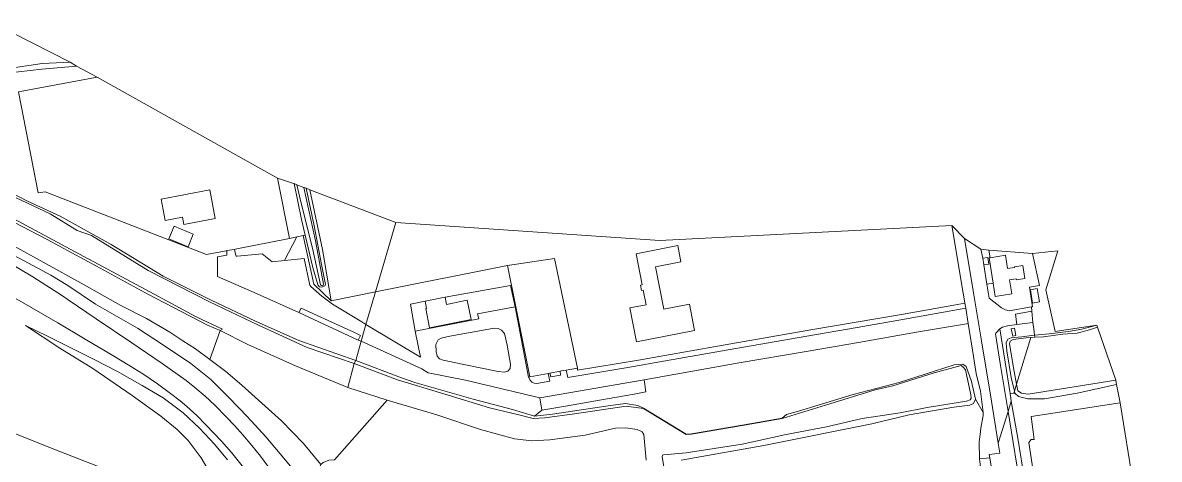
# Model space of a CAD drawing. Header units: metres. Extents: x 112942 to 118371, y 496117 to 499046.
# Drawn here: x 114960.1 to 115401.4, y 497808.5 to 497978 of the extents above; entities that cross this region are included whole.
import ezdxf

# ---------------------------------------------------------------- set-up
doc = ezdxf.new("R2010")
doc.units = ezdxf.units.M
doc.layers.add('B-WE-OG-TOPOKAART-G', color=253, linetype='Continuous', lineweight=18)

msp = doc.modelspace()

# ---------------------------------------------------------------- linework, layer by layer
at = {"layer": 'B-WE-OG-TOPOKAART-G'}
for points, elevation in [([(115069.285, 497914.057), (115073.758, 497893.255), (115076.938, 497876.45), (115076.722, 497875.922), (115076.324, 497875.852), (115076.075, 497875.962), (115075.778, 497876.218), (115072.571, 497890.425), (115068.118, 497908.439), (115066.581, 497915.095), (115069.285, 497914.057)], -1.567), ([(115013.892, 497909.506), (115032.699, 497913.064), (115034.801, 497901.958), (115022.721, 497899.672), (115022.188, 497902.491), (115015.461, 497901.218), (115013.892, 497909.506)], -0.793), ([(115032.699, 497913.064), (115013.892, 497909.506), (115015.461, 497901.218), (115022.188, 497902.491), (115022.721, 497899.672), (115034.801, 497901.958), (115032.699, 497913.064)], -0.793), ([(115024.358, 497890.995), (115016.888, 497894.028), (115018.887, 497898.949), (115026.356, 497895.915), (115024.358, 497890.995)], -0.793), ([(115016.888, 497894.028), (115024.358, 497890.995), (115026.356, 497895.915), (115018.887, 497898.949), (115016.888, 497894.028)], -0.793), ([(115218.965, 497868.673), (115220.964, 497858.547), (115198.457, 497854.105), (115195.86, 497867.264), (115202.205, 497868.516), (115201.087, 497874.18), (115200.402, 497874.045), (115200.011, 497876.03), (115200.646, 497876.156), (115198.261, 497888.24), (115214.474, 497891.44), (115215.712, 497885.169), (115205.805, 497883.214), (115209.062, 497866.718), (115218.965, 497868.673)], -0.699), ([(115198.261, 497888.24), (115200.646, 497876.156), (115200.011, 497876.03), (115200.402, 497874.045), (115201.087, 497874.18), (115202.205, 497868.516), (115195.86, 497867.264), (115198.457, 497854.105), (115220.964, 497858.547), (115218.965, 497868.673), (115209.062, 497866.718), (115205.805, 497883.214), (115215.712, 497885.169), (115214.474, 497891.44), (115198.261, 497888.24)], -0.699), ([(115336.941, 497876.818), (115335.362, 497886.649), (115335.83, 497886.724), (115341.733, 497887.673), (115342.556, 497882.549), (115345.311, 497882.992), (115345.279, 497883.192), (115348.475, 497883.706), (115349.291, 497878.626), (115345.996, 497878.096), (115345.923, 497878.55), (115343.277, 497878.125), (115344.14, 497872.747), (115337.76, 497871.722), (115336.941, 497876.818)], -0.361), ([(115351.383, 497874.332), (115354.097, 497874.746), (115354.887, 497869.559), (115352.174, 497869.146), (115351.383, 497874.332)], -0.564), ([(115351.383, 497874.332), (115352.174, 497869.146), (115354.887, 497869.559), (115354.097, 497874.746), (115351.383, 497874.332)], -0.564), ([(115116.319, 497869.843), (115124.146, 497871.375), (115124.682, 497868.636), (115132.727, 497870.21), (115134.196, 497862.703), (115118.051, 497859.543), (115116.587, 497867.024), (115116.86, 497867.078), (115116.319, 497869.843)], -0.458), ([(115343.969, 497859.114), (115344.584, 497856.232), (115345.785, 497856.489), (115345.169, 497859.37), (115343.969, 497859.114)], -0.361), ([(115344.584, 497856.232), (115343.969, 497859.114), (115345.169, 497859.37), (115345.785, 497856.489), (115344.584, 497856.232)], -0.361)]:
    msp.add_lwpolyline(points, close=True, dxfattribs=dict(at, elevation=elevation))
for points in [[(114948.351, 497977.965, -1.07), (114978.551, 497962.627, -1.07), (114967.624, 497962.088, -1.07), (114953.84, 497960.109, -1.07)], [(114953.84, 497960.109, -1.07), (114967.624, 497962.088, -1.07), (114978.551, 497962.627, -1.07), (114981.027, 497961.123, -0.71), (114967.541, 497959.949, -0.747), (114953.873, 497958.349, -0.721)], [(114953.873, 497958.349, -0.721), (114967.541, 497959.949, -0.747), (114981.027, 497961.123, -0.71), (114989.077, 497956.805, -1.037), (114958.497, 497951.13, -1.098), (114966.056, 497911.916, -0.92), (114968.807, 497912.301, -1.058), (115031.429, 497887.983, -0.94), (115039.048, 497889.468, -0.96), (115039.31, 497889.506, -0.964), (115039.341, 497887.728, -1.081), (115035.68, 497887.058, -1.081), (115035.738, 497879.437, -0.859), (115051.091, 497872.727, -0.61), (115067.336, 497865.525, -0.601), (115090.426, 497854.738, -0.614), (115091.496, 497854.3, -0.617)], [(115059.089, 497917.64, -1.018), (115063.75, 497894.161, -0.88), (115043.229, 497890.135, -0.943), (115042.703, 497890.02, -0.982), (115042.355, 497889.944, -1.007), (115039.31, 497889.506, -0.964), (115039.048, 497889.468, -0.96), (115031.429, 497887.983, -0.94), (114968.807, 497912.301, -1.058), (114966.056, 497911.916, -0.92), (114958.497, 497951.13, -1.098), (114989.077, 497956.805, -1.037), (115059.089, 497917.64, -1.018)], [(114943.706, 497918.159, -0.718), (114961.963, 497908.692, -0.765), (114974.628, 497902.915, -0.799), (114994.483, 497891.819, -0.845), (115014.696, 497879.567, -0.828), (115033.246, 497870.25, -0.808), (115050.478, 497862.081, -0.788), (115067.282, 497854.584, -0.742), (115089.421, 497846.841, -0.834)], [(115091.496, 497854.3, -0.617), (115089.421, 497846.841, -0.834), (115067.282, 497854.584, -0.742), (115050.478, 497862.081, -0.788), (115033.246, 497870.25, -0.808), (115014.696, 497879.567, -0.828), (114994.483, 497891.819, -0.845), (114974.628, 497902.915, -0.799), (114961.963, 497908.692, -0.765), (114943.706, 497918.159, -0.718)], [(115059.089, 497917.64, -1.018), (115064.927, 497915.73, -1.27), (115065.451, 497915.529, -1.063), (115068.322, 497901.629, -1.063), (115069.79, 497895.471, -0.91), (115068.98, 497895.311, -0.835), (115066.546, 497894.829, -0.838), (115063.75, 497894.161, -0.88), (115059.089, 497917.64, -1.018)], [(115065.451, 497915.529, -1.063), (115066.581, 497915.095, -1.567), (115068.118, 497908.439, -1.567), (115072.571, 497890.425, -1.567), (115075.778, 497876.218, -1.567), (115076.075, 497875.962, -1.567), (115076.324, 497875.852, -1.567), (115076.722, 497875.922, -1.567), (115076.938, 497876.45, -1.567), (115073.758, 497893.255, -1.567), (115069.285, 497914.057, -1.567), (115069.401, 497914.013, -1.564), (115070.135, 497913.731, -0.997), (115073.316, 497899.099, -0.997), (115076.164, 497884.154, -1.027), (115077.682, 497876.386, -1.057), (115077.449, 497875.834, -1.054), (115076.24, 497875.304, -0.94), (115075.343, 497875.474, -0.952), (115074.639, 497876.186, -0.913), (115072.771, 497882.97, -0.871), (115069.79, 497895.471, -0.91), (115068.322, 497901.629, -1.063), (115065.451, 497915.529, -1.063)], [(115089.421, 497846.841, -0.834), (115088.868, 497845.692, -1.008), (115070.532, 497851.931, -1.07), (115051.641, 497860.54, -1.07), (115032.608, 497869.598, -1.07), (115008.845, 497881.818, -1.07), (114986.865, 497895.407, -1.07), (114981.189, 497897.335, -1.07), (114970.765, 497903.726, -1.07), (114955.049, 497911.136, -1.07)], [(114955.049, 497911.136, -1.07), (114970.765, 497903.726, -1.07), (114981.189, 497897.335, -1.07), (114986.865, 497895.407, -1.07), (115008.845, 497881.818, -1.07), (115032.608, 497869.598, -1.07), (115051.641, 497860.54, -1.07), (115070.532, 497851.931, -1.07), (115088.868, 497845.692, -1.008)], [(115070.135, 497913.731, -0.997), (115071.647, 497913.151, -1.012), (115076.547, 497889.879, -0.898), (115079.826, 497870.031, -0.71), (115073.196, 497876.513, -0.721), (115068.98, 497895.311, -0.835), (115069.79, 497895.471, -0.91), (115072.771, 497882.97, -0.871), (115074.639, 497876.186, -0.913), (115075.343, 497875.474, -0.952), (115076.24, 497875.304, -0.94), (115077.449, 497875.834, -1.054), (115077.682, 497876.386, -1.057), (115076.164, 497884.154, -1.027), (115073.316, 497899.099, -0.997), (115070.135, 497913.731, -0.997)], [(115097.088, 497873.469, -0.673), (115079.826, 497870.031, -0.71), (115076.547, 497889.879, -0.898), (115071.647, 497913.151, -1.012), (115104.936, 497900.376, -0.817), (115097.088, 497873.469, -0.673)], [(114945.487, 497907.837, -1.07), (114963.174, 497898.358, -1.07), (114983.871, 497887.22, -1.07), (115007.725, 497874.37, -1.07), (115027.489, 497863.768, -1.07), (115037.731, 497858.942, -1.07), (115036.838, 497858.475, -0.733), (115031.83, 497860.566, -0.687), (115008.696, 497872.578, -0.612), (114988.728, 497883.483, -0.664), (114969.596, 497893.756, -0.718), (114950.033, 497903.945, -0.739)], [(115088.868, 497845.692, -1.008), (115086.3, 497836.326, -0.742), (115066.05, 497844.736, -0.813), (115047.573, 497853.091, -0.647), (115036.838, 497858.475, -0.733), (115037.731, 497858.942, -1.07), (115027.489, 497863.768, -1.07), (115007.725, 497874.37, -1.07), (114983.871, 497887.22, -1.07), (114963.174, 497898.358, -1.07), (114945.487, 497907.837, -1.07)], [(114950.033, 497903.945, -0.739), (114969.596, 497893.756, -0.718), (114988.728, 497883.483, -0.664), (115008.696, 497872.578, -0.612), (115031.83, 497860.566, -0.687), (115036.838, 497858.475, -0.733), (115032.724, 497847.278, -0.505), (115027.149, 497851.351, -0.541), (115022.326, 497854.476, -0.559), (115017.249, 497857.783, -0.547), (115008.208, 497863.096, -0.409), (114998.246, 497868.15, -0.253), (114982.827, 497876.866, -0.145), (114955.659, 497891.83, -0.247)], [(114938.374, 497897.221, 0.41), (114960.682, 497885.522, 0.542), (114970.964, 497880, 0.632), (114977.585, 497875.915, 0.806), (114988.368, 497868.674, 1.328), (115004.616, 497859.417, 1.718), (115014.387, 497853.045, 1.988), (115025.443, 497845.651, 2.243), (115033.191, 497839.497, 2.558), (115038.987, 497833.688, 3.008), (115044.61, 497827.858, 3.239), (115048.989, 497823.235, 3.458), (115054.485, 497817.226, 3.647), (115060.136, 497810.638, 3.839), (115071.507, 497797.028, 4.109), (115073.431, 497795.104, 4.081), (115074.017, 497794.377, 4.103)], [(115060.136, 497810.638, 3.839), (115054.485, 497817.226, 3.647), (115048.989, 497823.235, 3.458), (115044.61, 497827.858, 3.239), (115038.987, 497833.688, 3.008), (115033.191, 497839.497, 2.558), (115025.443, 497845.651, 2.243), (115014.387, 497853.045, 1.988), (115004.616, 497859.417, 1.718), (114988.368, 497868.674, 1.328), (114977.585, 497875.915, 0.806), (114970.964, 497880, 0.632), (114960.682, 497885.522, 0.542), (114938.374, 497897.221, 0.41)], [(115104.936, 497900.376, -0.817), (115207.557, 497893.464, -0.94), (115320.96, 497899.221, -0.312), (115325.285, 497873.036, -0.353), (115325.953, 497869.225, -0.332), (115325.966, 497869.149, -0.332), (115321.726, 497868.337, -0.361), (115301.327, 497864.716, -0.341), (115266.186, 497858.696, -0.355), (115229.957, 497852.39, -0.33), (115199.239, 497846.966, -0.381), (115175.584, 497843.098, -0.51), (115175.503, 497843.814, -0.499), (115166.666, 497886.489, -0.63), (115148.411, 497883.693, -0.563), (115097.088, 497873.469, -0.673), (115104.936, 497900.376, -0.817)], [(115320.96, 497899.221, -0.312), (115325.869, 497894.212, -0.278), (115329.214, 497873.895, -0.365), (115332.46, 497854.469, -0.367), (115336.263, 497831.115, -0.37), (115338.944, 497814.781, -0.351), (115339.579, 497810.913, -0.346), (115337.659, 497810.633, -0.335), (115335.452, 497810.311, -0.322), (115335.652, 497809.025, -0.298), (115331.614, 497808.645, -0.319), (115331.524, 497815.219, -0.31), (115331.855, 497818.179, -0.298), (115332.185, 497820.509, -0.307), (115333.021, 497825.493, -0.316), (115333.11, 497826.651, -0.322), (115331.987, 497834.964, -0.307), (115330.331, 497841.836, -0.307), (115328.525, 497853.346, -0.337), (115327.296, 497861.244, -0.413), (115326.304, 497867.167, -0.332), (115325.966, 497869.149, -0.332), (115325.953, 497869.225, -0.332), (115325.285, 497873.036, -0.353), (115320.96, 497899.221, -0.312)], [(114955.659, 497891.83, -0.247), (114982.827, 497876.866, -0.145), (114998.246, 497868.15, -0.253), (115008.208, 497863.096, -0.409), (115017.249, 497857.783, -0.547), (115022.326, 497854.476, -0.559), (115027.149, 497851.351, -0.541), (115032.724, 497847.278, -0.505), (115038.977, 497842.62, -0.598), (115045.206, 497837.245, -0.64), (115052.945, 497830.286, -0.742), (115060.613, 497823.458, -0.742), (115069.195, 497814.622, -0.673), (115075.853, 497806.443, -0.478), (115071.507, 497797.028, 4.109), (115060.136, 497810.638, 3.839)], [(115042.355, 497889.944, -1.007), (115042.703, 497890.02, -0.982), (115043.229, 497890.135, -0.943), (115063.75, 497894.161, -0.88), (115066.546, 497894.829, -0.838), (115061.727, 497885.703, -0.721), (115056.919, 497885.203, -0.865), (115053.097, 497888.241, -0.901), (115043.412, 497887.312, -0.904), (115043.009, 497887.382, -0.904), (115042.806, 497887.568, -0.907), (115042.355, 497889.944, -1.007)], [(115093.402, 497860.836, -0.653), (115091.77, 497861.827, -0.659), (115080.46, 497868.717, -0.589), (115076.312, 497871.81, -0.631), (115071.938, 497875.563, -0.775), (115071.582, 497876.082, -0.805), (115069.341, 497886.494, -0.877), (115061.727, 497885.703, -0.721), (115066.546, 497894.829, -0.838), (115068.98, 497895.311, -0.835), (115073.196, 497876.513, -0.721), (115079.826, 497870.031, -0.71), (115097.088, 497873.469, -0.673), (115093.402, 497860.836, -0.653)], [(115342.746, 497827.058, -0.391), (115338.944, 497814.781, -0.351), (115336.263, 497831.115, -0.37), (115332.46, 497854.469, -0.367), (115329.214, 497873.895, -0.365), (115325.869, 497894.212, -0.278), (115332.205, 497890.075, -0.344), (115332.937, 497886.529, -0.352), (115333.34, 497883.98, -0.315), (115334.532, 497876.53, -0.332), (115335.333, 497871.061, -0.315), (115340.236, 497867.335, -0.453), (115341.796, 497866.512, -0.503), (115343.175, 497866.154, -0.513), (115351.773, 497867.621, -0.533), (115351.926, 497866.013, -0.57), (115345.618, 497864.862, -0.653), (115346.2, 497860.826, -0.582), (115342.526, 497860.329, -0.529), (115340.593, 497859.794, -0.541), (115339.53, 497859.159, -0.314), (115338.219, 497857.671, -0.463), (115338.015, 497857.454, -0.469), (115337.888, 497857.145, -0.469), (115339.74, 497844.848, -0.376), (115342.746, 497827.058, -0.391)], [(115074.017, 497794.377, 4.103), (115071.177, 497784.641, 4.989), (115065.675, 497791.587, 4.808), (115058.188, 497801.885, 4.385), (115052.441, 497809.767, 4.136), (115049.131, 497813.87, 4.016), (115045.625, 497817.957, 3.86), (115042.34, 497821.606, 3.68), (115039.27, 497824.87, 3.599), (115034.664, 497829.466, 3.446), (115030.946, 497832.988, 3.287), (115026.999, 497836.38, 3.107), (115023.509, 497839.114, 2.978), (115014.284, 497845.647, 2.597), (115002.534, 497853.663, 2.138), (114988.594, 497863.004, 1.73), (114977.725, 497870.395, 1.385), (114975.533, 497871.939, 1.313), (114964.013, 497879.332, 1.031), (114948.232, 497888.65, 0.71)], [(114948.232, 497888.65, 0.71), (114964.013, 497879.332, 1.031), (114975.533, 497871.939, 1.313), (114977.725, 497870.395, 1.385), (114988.594, 497863.004, 1.73), (115002.534, 497853.663, 2.138), (115014.284, 497845.647, 2.597), (115023.509, 497839.114, 2.978), (115026.999, 497836.38, 3.107), (115030.946, 497832.988, 3.287), (115034.664, 497829.466, 3.446), (115039.27, 497824.87, 3.599), (115042.34, 497821.606, 3.68), (115045.625, 497817.957, 3.86), (115049.131, 497813.87, 4.016), (115052.441, 497809.767, 4.136), (115058.188, 497801.885, 4.385), (115065.675, 497791.587, 4.808), (115071.177, 497784.641, 4.989)], [(115093.402, 497860.836, -0.653), (115091.496, 497854.3, -0.617), (115090.426, 497854.738, -0.614), (115091.292, 497856.588, -0.614), (115088.893, 497857.738, -0.629), (115084.668, 497859.702, -0.598), (115068.17, 497867.217, -0.619), (115067.336, 497865.525, -0.601), (115051.091, 497872.727, -0.61), (115035.738, 497879.437, -0.859), (115035.68, 497887.058, -1.081), (115039.341, 497887.728, -1.081), (115039.31, 497889.506, -0.964), (115042.355, 497889.944, -1.007), (115042.806, 497887.568, -0.907), (115043.009, 497887.382, -0.904), (115043.412, 497887.312, -0.904), (115053.097, 497888.241, -0.901), (115056.919, 497885.203, -0.865), (115061.727, 497885.703, -0.721), (115069.341, 497886.494, -0.877), (115071.582, 497876.082, -0.805), (115071.938, 497875.563, -0.775), (115076.312, 497871.81, -0.631), (115080.46, 497868.717, -0.589), (115091.77, 497861.827, -0.659), (115093.402, 497860.836, -0.653)], [(115332.205, 497890.075, -0.344), (115335.282, 497889.636, -0.38), (115335.83, 497886.724, -0.361), (115335.362, 497886.649, -0.361), (115336.941, 497876.818, -0.361), (115334.532, 497876.53, -0.332), (115333.34, 497883.98, -0.315), (115335.258, 497884.29, -0.31), (115334.86, 497886.799, -0.367), (115332.937, 497886.529, -0.352), (115332.205, 497890.075, -0.344)], [(115335.282, 497889.636, -0.38), (115352.253, 497888.327, -0.541), (115354.981, 497875.931, -0.596), (115350.998, 497875.35, -0.596), (115352.208, 497867.672, -0.596), (115351.773, 497867.621, -0.533), (115343.175, 497866.154, -0.513), (115341.796, 497866.512, -0.503), (115340.236, 497867.335, -0.453), (115335.333, 497871.061, -0.315), (115334.532, 497876.53, -0.332), (115336.941, 497876.818, -0.361), (115337.76, 497871.722, -0.361), (115344.14, 497872.747, -0.361), (115343.277, 497878.125, -0.361), (115345.923, 497878.55, -0.361), (115345.996, 497878.096, -0.361), (115349.291, 497878.626, -0.361), (115348.475, 497883.706, -0.361), (115345.279, 497883.192, -0.361), (115345.311, 497882.992, -0.361), (115342.556, 497882.549, -0.361), (115341.733, 497887.673, -0.361), (115335.83, 497886.724, -0.361), (115335.282, 497889.636, -0.38)], [(115362.041, 497889.352, -0.527), (115357.377, 497874.293, -0.613), (115361.081, 497858.061, -0.639), (115377.227, 497860.616, -0.663), (115371.42, 497858.996, -0.71), (115366.159, 497858.096, -0.67), (115358.726, 497857.195, -0.637), (115353.017, 497856.729, -0.627), (115352.685, 497859.145, -0.648), (115352.339, 497861.657, -0.67), (115351.926, 497866.013, -0.57), (115351.773, 497867.621, -0.533), (115352.208, 497867.672, -0.596), (115350.998, 497875.35, -0.596), (115354.981, 497875.931, -0.596), (115352.253, 497888.327, -0.541), (115362.041, 497889.352, -0.527)], [(115093.402, 497860.836, -0.653), (115097.088, 497873.469, -0.673), (115148.411, 497883.693, -0.563), (115151.568, 497867.647, -0.556), (115157.078, 497840.455, -0.533), (115156.559, 497840.362, -0.533), (115151.377, 497867.655, -0.564), (115149.503, 497875.95, -0.458), (115124.146, 497871.375, -0.458), (115116.319, 497869.843, -0.458), (115110.634, 497868.738, -0.289), (115112.507, 497858.209, -0.461), (115114.579, 497848.179, -0.616), (115093.402, 497860.836, -0.653)], [(115164.147, 497841.848, -0.547), (115157.078, 497840.455, -0.533), (115151.568, 497867.647, -0.556), (115148.411, 497883.693, -0.563), (115166.666, 497886.489, -0.63), (115175.503, 497843.814, -0.499), (115171.179, 497843.136, -0.513), (115169.338, 497842.816, -0.705), (115168.748, 497842.706, -0.687), (115164.84, 497841.977, -0.568), (115164.147, 497841.848, -0.547)], [(115335.258, 497884.29, -0.31), (115333.34, 497883.98, -0.315), (115332.937, 497886.529, -0.352), (115334.86, 497886.799, -0.367), (115335.258, 497884.29, -0.31)], [(114945.809, 497877.495, 0.608), (114960.222, 497869.257, 0.965), (114973.681, 497861.42, 1.22), (114984.408, 497855.088, 1.448), (114995.038, 497848.77, 1.754), (115001.752, 497844.753, 1.916), (115006.715, 497841.65, 2.09), (115012.426, 497837.767, 2.312), (115017.549, 497834.048, 2.531), (115021.253, 497831.197, 2.699), (115023.791, 497829.049, 2.828), (115027.689, 497825.455, 3.02), (115031.273, 497821.886, 3.197), (115037.304, 497815.576, 3.524), (115041.139, 497811.082, 3.698), (115046.355, 497804.669, 3.965), (115051.316, 497798.154, 4.274), (115057.572, 497789.28, 4.724), (115066.014, 497778.846, 5.215), (115068.611, 497775.843, 5.33)], [(115071.177, 497784.641, 4.989), (115068.611, 497775.843, 5.33), (115066.014, 497778.846, 5.215), (115057.572, 497789.28, 4.724), (115051.316, 497798.154, 4.274), (115046.355, 497804.669, 3.965), (115041.139, 497811.082, 3.698), (115037.304, 497815.576, 3.524), (115031.273, 497821.886, 3.197), (115027.689, 497825.455, 3.02), (115023.791, 497829.049, 2.828), (115021.253, 497831.197, 2.699), (115017.549, 497834.048, 2.531), (115012.426, 497837.767, 2.312), (115006.715, 497841.65, 2.09), (115001.752, 497844.753, 1.916), (114995.038, 497848.77, 1.754), (114984.408, 497855.088, 1.448), (114973.681, 497861.42, 1.22), (114960.222, 497869.257, 0.965), (114945.809, 497877.495, 0.608)], [(115151.377, 497867.655, -0.564), (115136.653, 497864.896, -0.553), (115137.215, 497862.996, -0.493), (115112.507, 497858.209, -0.461), (115110.634, 497868.738, -0.289), (115116.319, 497869.843, -0.458), (115116.86, 497867.078, -0.458), (115116.587, 497867.024, -0.458), (115118.051, 497859.543, -0.458), (115134.196, 497862.703, -0.458), (115132.727, 497870.21, -0.458), (115124.682, 497868.636, -0.458), (115124.146, 497871.375, -0.458), (115149.503, 497875.95, -0.458), (115151.377, 497867.655, -0.564)], [(115091.292, 497856.588, -0.614), (115090.426, 497854.738, -0.614), (115067.336, 497865.525, -0.601), (115068.17, 497867.217, -0.619), (115084.668, 497859.702, -0.598), (115088.893, 497857.738, -0.629), (115091.292, 497856.588, -0.614)], [(115091.496, 497854.3, -0.617), (115093.402, 497860.836, -0.653), (115114.579, 497848.179, -0.616), (115112.507, 497858.209, -0.461), (115137.215, 497862.996, -0.493), (115136.653, 497864.896, -0.553), (115151.377, 497867.655, -0.564), (115156.559, 497840.362, -0.533), (115157.211, 497839.151, -0.516), (115157.854, 497838.48, -0.541), (115158.713, 497838.062, -0.521), (115159.73, 497837.936, -0.47), (115164.779, 497838.838, -0.53), (115164.147, 497841.848, -0.547), (115164.84, 497841.977, -0.568), (115165.139, 497840.514, -0.688), (115168.988, 497841.197, -0.688), (115168.748, 497842.706, -0.687), (115169.338, 497842.816, -0.705), (115171.179, 497843.136, -0.513), (115171.73, 497840.197, -0.499), (115195.105, 497844.147, -0.478), (115209.763, 497846.752, -0.41), (115237.061, 497851.562, -0.393), (115264.636, 497856.337, -0.358), (115284.156, 497859.654, -0.332), (115302.46, 497862.884, -0.338), (115326.304, 497867.167, -0.332), (115327.296, 497861.244, -0.413), (115326.597, 497861.125, -0.467), (115307.174, 497857.829, -0.464), (115284.6, 497853.821, -0.476), (115264.388, 497850.338, -0.473), (115238.263, 497845.874, -0.473), (115201.386, 497839.345, -0.63), (115160.946, 497832.335, -0.59), (115132.051, 497839.156, -0.513), (115117.607, 497842.092, -0.567), (115115.122, 497843.628, -0.567), (115091.496, 497854.3, -0.617)], [(115171.179, 497843.136, -0.513), (115175.503, 497843.814, -0.499), (115175.584, 497843.098, -0.51), (115199.239, 497846.966, -0.381), (115229.957, 497852.39, -0.33), (115266.186, 497858.696, -0.355), (115301.327, 497864.716, -0.341), (115321.726, 497868.337, -0.361), (115325.966, 497869.149, -0.332), (115326.304, 497867.167, -0.332), (115302.46, 497862.884, -0.338), (115284.156, 497859.654, -0.332), (115264.636, 497856.337, -0.358), (115237.061, 497851.562, -0.393), (115209.763, 497846.752, -0.41), (115195.105, 497844.147, -0.478), (115171.73, 497840.197, -0.499), (115171.179, 497843.136, -0.513)], [(115346.2, 497860.826, -0.582), (115345.618, 497864.862, -0.653), (115351.926, 497866.013, -0.57), (115352.339, 497861.657, -0.67), (115346.2, 497860.826, -0.582)], [(115201.386, 497839.345, -0.63), (115238.263, 497845.874, -0.473), (115264.388, 497850.338, -0.473), (115284.6, 497853.821, -0.476), (115307.174, 497857.829, -0.464), (115326.597, 497861.125, -0.467), (115327.296, 497861.244, -0.413), (115328.525, 497853.346, -0.337), (115330.331, 497841.836, -0.307), (115331.987, 497834.964, -0.307), (115333.11, 497826.651, -0.322), (115330.051, 497831.808, -0.258), (115328.532, 497838.693, -0.367), (115326.491, 497844.522, -0.539), (115325.167, 497845.445, -0.567), (115321.83, 497845.103, -0.702), (115310.549, 497841.525, -0.705), (115300.478, 497838.349, -0.719), (115282.569, 497833.684, -0.719), (115268.978, 497829.498, -0.719), (115261.3, 497827.121, -0.679), (115256.707, 497825.892, -0.814), (115255.043, 497824.445, -0.831), (115240.289, 497821.889, -0.788), (115219.797, 497818.369, -0.788), (115217.724, 497818.27, -0.788), (115201.216, 497828.334, -0.774), (115198.956, 497829.382, -0.501), (115194.14, 497830.107, -0.582), (115187.486, 497829.186, -0.63), (115165.882, 497825.946, -0.67), (115158.842, 497825.276, -0.67), (115161.743, 497827.515, -0.506), (115171.709, 497829.225, -0.67), (115184.082, 497831.427, -0.667), (115197.583, 497833.813, -0.67), (115202.136, 497834.632, -0.67), (115201.386, 497839.345, -0.63)], [(115352.339, 497861.657, -0.67), (115352.685, 497859.145, -0.648), (115353.017, 497856.729, -0.627), (115351.883, 497856.557, -0.596), (115348.106, 497855.986, -0.493), (115343.908, 497855.651, -0.44), (115342.641, 497855.083, -0.423), (115341.981, 497853.724, -0.427), (115342.208, 497850.572, -0.37), (115344, 497840.235, -0.32), (115345.204, 497834.994, -0.3), (115344.942, 497834.148, -0.258), (115343.502, 497833.995, -0.131), (115341.602, 497846.204, -0.207), (115339.53, 497859.159, -0.314), (115340.593, 497859.794, -0.541), (115342.526, 497860.329, -0.529), (115346.2, 497860.826, -0.582), (115352.339, 497861.657, -0.67)], [(115039.582, 497808.307, 3.283), (115034.513, 497814.318, 3.12), (115028.811, 497820.54, 2.743), (115022.356, 497826.508, 2.377), (115014.692, 497832.346, 2.133), (115006.509, 497837.154, 1.78), (114996.881, 497842.635, 1.373), (114988.171, 497847.042, 1.083), (114979.305, 497851.452, 0.94), (114969.759, 497856.243, 0.723), (114961.169, 497860.435, 0.563), (114974.469, 497851.571, 0.547), (114987.301, 497843.721, 0.533), (115002.647, 497833.199, 0.48), (115013.79, 497825.201, 0.46), (115020.065, 497820.076, 0.423), (115024.359, 497815.812, 0.44), (115029.364, 497809.106, 0.423), (115033.805, 497801.535, 0.287)], [(115033.805, 497801.535, 0.287), (115029.364, 497809.106, 0.423), (115024.359, 497815.812, 0.44), (115020.065, 497820.076, 0.423), (115013.79, 497825.201, 0.46), (115002.647, 497833.199, 0.48), (114987.301, 497843.721, 0.533), (114974.469, 497851.571, 0.547), (114961.169, 497860.435, 0.563), (114969.759, 497856.243, 0.723), (114979.305, 497851.452, 0.94), (114988.171, 497847.042, 1.083), (114996.881, 497842.635, 1.373), (115006.509, 497837.154, 1.78), (115014.692, 497832.346, 2.133), (115022.356, 497826.508, 2.377), (115028.811, 497820.54, 2.743), (115034.513, 497814.318, 3.12), (115039.582, 497808.307, 3.283)], [(115069.195, 497814.622, -0.673), (115060.613, 497823.458, -0.742), (115052.945, 497830.286, -0.742), (115045.206, 497837.245, -0.64), (115038.977, 497842.62, -0.598), (115032.724, 497847.278, -0.505), (115036.838, 497858.475, -0.733), (115047.573, 497853.091, -0.647), (115066.05, 497844.736, -0.813), (115086.3, 497836.326, -0.742), (115101.583, 497831.43, -0.768), (115081.181, 497808.23, -0.647), (115078.945, 497808.115, -0.67), (115076.797, 497807.307, -0.564), (115075.853, 497806.443, -0.478), (115069.195, 497814.622, -0.673)], [(115148.483, 497842.735, -0.527), (115147.193, 497842.286, -0.533), (115144.787, 497842.573, -0.533), (115131.339, 497845.321, -0.643), (115123.387, 497846.944, -0.753), (115121.979, 497847.459, -0.763), (115121.099, 497848.542, -0.753), (115120.618, 497850.305, -0.7), (115120.496, 497853.039, -0.713), (115121.431, 497854.839, -0.707), (115122.593, 497855.498, -0.667), (115125.987, 497856.283, -0.633), (115136.866, 497858.269, -0.617), (115143.218, 497859.422, -0.533), (115144.738, 497859.307, -0.537), (115146.037, 497858.611, -0.54), (115147.236, 497857.277, -0.55), (115148.248, 497852.787, -0.583), (115149.575, 497845.423, -0.553), (115149.406, 497843.694, -0.543), (115148.483, 497842.735, -0.527)], [(115136.866, 497858.269, -0.617), (115125.987, 497856.283, -0.633), (115122.593, 497855.498, -0.667), (115121.431, 497854.839, -0.707), (115120.496, 497853.039, -0.713), (115120.618, 497850.305, -0.7), (115121.099, 497848.542, -0.753), (115121.979, 497847.459, -0.763), (115123.387, 497846.944, -0.753), (115131.339, 497845.321, -0.643), (115144.787, 497842.573, -0.533), (115147.193, 497842.286, -0.533), (115148.483, 497842.735, -0.527), (115149.406, 497843.694, -0.543), (115149.575, 497845.423, -0.553), (115148.248, 497852.787, -0.583), (115147.236, 497857.277, -0.55), (115146.037, 497858.611, -0.54), (115144.738, 497859.307, -0.537), (115143.218, 497859.422, -0.533), (115136.866, 497858.269, -0.617)], [(115343.982, 497831.049, -0.121), (115342.746, 497827.058, -0.391), (115339.74, 497844.848, -0.376), (115337.888, 497857.145, -0.469), (115338.015, 497857.454, -0.469), (115338.219, 497857.671, -0.463), (115339.53, 497859.159, -0.314), (115341.602, 497846.204, -0.207), (115343.502, 497833.995, -0.131), (115343.788, 497832.158, -0.12), (115343.982, 497831.049, -0.121)], [(115345.204, 497834.994, -0.3), (115344, 497840.235, -0.32), (115342.208, 497850.572, -0.37), (115341.981, 497853.724, -0.427), (115342.641, 497855.083, -0.423), (115343.908, 497855.651, -0.44), (115348.106, 497855.986, -0.493), (115351.883, 497856.557, -0.596), (115353.017, 497856.729, -0.627), (115353.116, 497855.868, -0.92), (115351.639, 497855.769, -0.93), (115349.768, 497855.643, -0.943), (115344.763, 497855.016, -0.907), (115343.538, 497854.37, -0.88), (115343.298, 497853.305, -0.867), (115345.113, 497842.538, -0.75), (115346.029, 497837.657, -0.759), (115345.204, 497834.994, -0.3)], [(115351.639, 497855.769, -0.93), (115353.116, 497855.868, -0.92), (115356.442, 497856.092, -0.97), (115363.984, 497857.011, -0.947), (115369.61, 497857.492, -0.97), (115374.301, 497858.804, -0.997), (115377.417, 497859.8, -0.967), (115384.557, 497839.164, -0.81), (115350.604, 497833.789, -0.81), (115348.006, 497834.121, -0.777), (115346.505, 497835.123, -0.763), (115346.029, 497837.657, -0.759), (115351.639, 497855.769, -0.93)], [(115377.227, 497860.616, -0.663), (115377.417, 497859.8, -0.967), (115374.301, 497858.804, -0.997), (115369.61, 497857.492, -0.97), (115363.984, 497857.011, -0.947), (115356.442, 497856.092, -0.97), (115353.116, 497855.868, -0.92), (115353.017, 497856.729, -0.627), (115358.726, 497857.195, -0.637), (115366.159, 497858.096, -0.67), (115371.42, 497858.996, -0.71), (115377.227, 497860.616, -0.663)], [(115089.421, 497846.841, -0.834), (115091.496, 497854.3, -0.617), (115115.122, 497843.628, -0.567), (115117.607, 497842.092, -0.567), (115132.051, 497839.156, -0.513), (115160.946, 497832.335, -0.59), (115161.743, 497827.515, -0.506), (115158.842, 497825.276, -0.67), (115150.32, 497827.842, -0.627), (115135.048, 497831.879, -0.771), (115112.341, 497838.32, -0.751), (115107.238, 497840.107, -0.816), (115089.421, 497846.841, -0.834)], [(115351.639, 497855.769, -0.93), (115346.029, 497837.657, -0.759), (115345.113, 497842.538, -0.75), (115343.298, 497853.305, -0.867), (115343.538, 497854.37, -0.88), (115344.763, 497855.016, -0.907), (115349.768, 497855.643, -0.943), (115351.639, 497855.769, -0.93)], [(115202.247, 497808.127, -0.831), (115201.346, 497818.141, -0.831), (115200.662, 497819.214, -0.848), (115198.693, 497820.054, -0.848), (115194.177, 497820.721, -0.848), (115190.25, 497820.619, -0.848), (115178.529, 497817.883, -0.848), (115164.734, 497816.008, -0.837), (115157.831, 497815.623, -0.837), (115151.035, 497816.453, -0.837), (115137.922, 497820.075, -0.816), (115120.96, 497825.745, -0.799), (115101.583, 497831.43, -0.768), (115086.3, 497836.326, -0.742), (115088.868, 497845.692, -1.008), (115105.648, 497839.401, -1.008), (115123.617, 497833.903, -1.008), (115141.397, 497828.472, -1.008), (115152.738, 497825.74, -1.008), (115158.322, 497824.311, -1.008), (115162.851, 497824.598, -1.008), (115174.349, 497826.12, -1.008), (115194.457, 497829.086, -1.008), (115201.182, 497828.238, -1.008), (115217.699, 497818.169, -1.008), (115219.808, 497818.27, -1.008), (115240.306, 497821.79, -1.008), (115255.066, 497824.348, -1.008), (115271.901, 497829.537, -1.008), (115291.112, 497835.433, -1.008), (115297.976, 497836.963, -1.008), (115314.007, 497842.017, -1.008), (115324.558, 497844.871, -1.008), (115325.305, 497844.301, -1.008), (115326.226, 497843.206, -1.008), (115328.29, 497833.465, -1.008), (115328.363, 497832.22, -1.008), (115328.024, 497831.582, -1.008), (115326.552, 497831.024, -1.008), (115311.301, 497828.646, -1.008), (115300.874, 497826.471, -1.008), (115286.072, 497824.264, -1.008), (115272.231, 497821.03, -1.008), (115256.594, 497818.117, -1.008), (115239.448, 497814.346, -1.008), (115217.691, 497810.983, -1.008), (115208.965, 497810.21, -1.008), (115208.536, 497810.037, -1.008), (115208.401, 497809.596, -1.008), (115212.684, 497783.281, -1.008)], [(115201.182, 497828.238, -1.008), (115194.457, 497829.086, -1.008), (115174.349, 497826.12, -1.008), (115162.851, 497824.598, -1.008), (115158.322, 497824.311, -1.008), (115152.738, 497825.74, -1.008), (115141.397, 497828.472, -1.008), (115123.617, 497833.903, -1.008), (115105.648, 497839.401, -1.008), (115088.868, 497845.692, -1.008), (115089.421, 497846.841, -0.834), (115107.238, 497840.107, -0.816), (115112.341, 497838.32, -0.751), (115135.048, 497831.879, -0.771), (115150.32, 497827.842, -0.627), (115158.842, 497825.276, -0.67), (115165.882, 497825.946, -0.67), (115187.486, 497829.186, -0.63), (115194.14, 497830.107, -0.582), (115198.956, 497829.382, -0.501), (115201.216, 497828.334, -0.774), (115201.182, 497828.238, -1.008)], [(115212.684, 497783.281, -1.008), (115208.401, 497809.596, -1.008), (115208.536, 497810.037, -1.008), (115208.965, 497810.21, -1.008), (115217.691, 497810.983, -1.008), (115239.448, 497814.346, -1.008), (115256.594, 497818.117, -1.008), (115272.231, 497821.03, -1.008), (115286.072, 497824.264, -1.008), (115300.874, 497826.471, -1.008), (115311.301, 497828.646, -1.008), (115326.552, 497831.024, -1.008), (115328.024, 497831.582, -1.008), (115328.363, 497832.22, -1.008), (115328.29, 497833.465, -1.008), (115326.226, 497843.206, -1.008), (115325.305, 497844.301, -1.008), (115324.558, 497844.871, -1.008), (115314.007, 497842.017, -1.008), (115297.976, 497836.963, -1.008), (115291.112, 497835.433, -1.008), (115271.901, 497829.537, -1.008), (115255.066, 497824.348, -1.008), (115255.043, 497824.445, -0.831), (115256.707, 497825.892, -0.814), (115261.3, 497827.121, -0.679), (115268.978, 497829.498, -0.719), (115282.569, 497833.684, -0.719), (115300.478, 497838.349, -0.719), (115310.549, 497841.525, -0.705), (115321.83, 497845.103, -0.702), (115325.167, 497845.445, -0.567), (115326.491, 497844.522, -0.539), (115328.532, 497838.693, -0.367), (115330.051, 497831.808, -0.258), (115329.262, 497830.108, -0.209), (115327.937, 497829.45, -0.238), (115321.641, 497828.724, -0.447), (115304.272, 497825.773, -0.53), (115289.857, 497822.264, -0.556), (115247.896, 497813.881, -0.61), (115215.817, 497808.087, -0.556)], [(115164.147, 497841.848, -0.547), (115164.779, 497838.838, -0.53), (115159.73, 497837.936, -0.47), (115158.713, 497838.062, -0.521), (115157.854, 497838.48, -0.541), (115157.211, 497839.151, -0.516), (115156.559, 497840.362, -0.533), (115157.078, 497840.455, -0.533), (115164.147, 497841.848, -0.547)], [(115201.386, 497839.345, -0.63), (115202.136, 497834.632, -0.67), (115197.583, 497833.813, -0.67), (115184.082, 497831.427, -0.667), (115171.709, 497829.225, -0.67), (115161.743, 497827.515, -0.506), (115160.946, 497832.335, -0.59), (115201.386, 497839.345, -0.63)], [(115168.748, 497842.706, -0.687), (115168.988, 497841.197, -0.688), (115165.139, 497840.514, -0.688), (115164.84, 497841.977, -0.568), (115168.748, 497842.706, -0.687)], [(115346.029, 497837.657, -0.759), (115346.505, 497835.123, -0.763), (115348.006, 497834.121, -0.777), (115350.604, 497833.789, -0.81), (115384.557, 497839.164, -0.81), (115384.902, 497837.57, -0.54), (115369.593, 497834.132, -0.59), (115356.825, 497831.921, -0.507), (115350.363, 497831.987, -0.42), (115346.788, 497832.855, -0.297), (115345.388, 497834.195, -0.297), (115345.204, 497834.994, -0.3), (115346.029, 497837.657, -0.759)], [(115343.502, 497833.995, -0.131), (115344.942, 497834.148, -0.258), (115345.388, 497834.195, -0.297), (115346.788, 497832.855, -0.297), (115350.363, 497831.987, -0.42), (115356.825, 497831.921, -0.507), (115369.593, 497834.132, -0.59), (115384.902, 497837.57, -0.54), (115386.249, 497830.398, -0.4), (115351.649, 497825.094, -0.437), (115352.888, 497816.221, -0.23), (115351.669, 497816.143, -0.177), (115350.765, 497815.047, -0.153), (115353.162, 497799.59, -0.097)], [(115345.204, 497834.994, -0.3), (115345.388, 497834.195, -0.297), (115344.942, 497834.148, -0.258), (115345.204, 497834.994, -0.3)], [(115081.181, 497808.23, -0.647), (115101.583, 497831.43, -0.768), (115120.96, 497825.745, -0.799), (115137.922, 497820.075, -0.816), (115151.035, 497816.453, -0.837), (115157.831, 497815.623, -0.837), (115164.734, 497816.008, -0.837), (115178.529, 497817.883, -0.848), (115190.25, 497820.619, -0.848), (115194.177, 497820.721, -0.848), (115198.693, 497820.054, -0.848), (115200.662, 497819.214, -0.848), (115201.346, 497818.141, -0.831), (115202.247, 497808.127, -0.831)], [(115215.817, 497808.087, -0.556), (115247.896, 497813.881, -0.61), (115289.857, 497822.264, -0.556), (115304.272, 497825.773, -0.53), (115321.641, 497828.724, -0.447), (115327.937, 497829.45, -0.238), (115329.262, 497830.108, -0.209), (115330.051, 497831.808, -0.258), (115333.11, 497826.651, -0.322), (115333.021, 497825.493, -0.316), (115332.185, 497820.509, -0.307), (115331.855, 497818.179, -0.298), (115331.524, 497815.219, -0.31), (115331.614, 497808.645, -0.319), (115332.459, 497802.339, -0.298)], [(115346.155, 497806.215, -0.349), (115343.29, 497823.84, -0.394), (115342.746, 497827.058, -0.391), (115343.982, 497831.049, -0.121), (115346.493, 497816.721, -0.14), (115349.253, 497799.922, -0.153)], [(115349.253, 497799.922, -0.153), (115346.493, 497816.721, -0.14), (115343.982, 497831.049, -0.121), (115343.788, 497832.158, -0.12), (115343.502, 497833.995, -0.131)], [(115353.162, 497799.59, -0.097), (115350.765, 497815.047, -0.153), (115351.669, 497816.143, -0.177), (115352.888, 497816.221, -0.23), (115351.649, 497825.094, -0.437), (115386.249, 497830.398, -0.4), (115401.45, 497736.449, -0.447)], [(115255.066, 497824.348, -1.008), (115240.306, 497821.79, -1.008), (115219.808, 497818.27, -1.008), (115217.699, 497818.169, -1.008), (115201.182, 497828.238, -1.008), (115201.216, 497828.334, -0.774), (115217.724, 497818.27, -0.788), (115219.797, 497818.369, -0.788), (115240.289, 497821.889, -0.788), (115255.043, 497824.445, -0.831), (115255.066, 497824.348, -1.008)], [(115335.652, 497809.025, -0.298), (115335.452, 497810.311, -0.322), (115337.659, 497810.633, -0.335), (115339.579, 497810.913, -0.346), (115338.944, 497814.781, -0.351), (115342.746, 497827.058, -0.391), (115343.29, 497823.84, -0.394), (115346.155, 497806.215, -0.349), (115349.494, 497786.098, -0.265), (115349.606, 497785.419, -0.266), (115344.24, 497784.5, -0.322), (115344.034, 497784.689, -0.307), (115339.604, 497784.042, -0.34), (115339.534, 497784.06, -0.34), (115336.654, 497802.584, -0.298), (115336.157, 497805.781, -0.298), (115335.652, 497809.025, -0.298)], [(114993.756, 497803.952, -0.08), (114972.128, 497812.472, -0.18), (114956.356, 497818.799, -0.24)], [(114956.356, 497818.799, -0.24), (114972.128, 497812.472, -0.18), (114993.756, 497803.952, -0.08)], [(115331.614, 497808.645, -0.319), (115335.652, 497809.025, -0.298), (115336.157, 497805.781, -0.298), (115336.654, 497802.584, -0.298), (115335.139, 497802.496, -0.298), (115332.459, 497802.339, -0.298), (115331.614, 497808.645, -0.319)]]:
    msp.add_polyline3d(points, dxfattribs=at)

doc.saveas('drawing.dxf')
